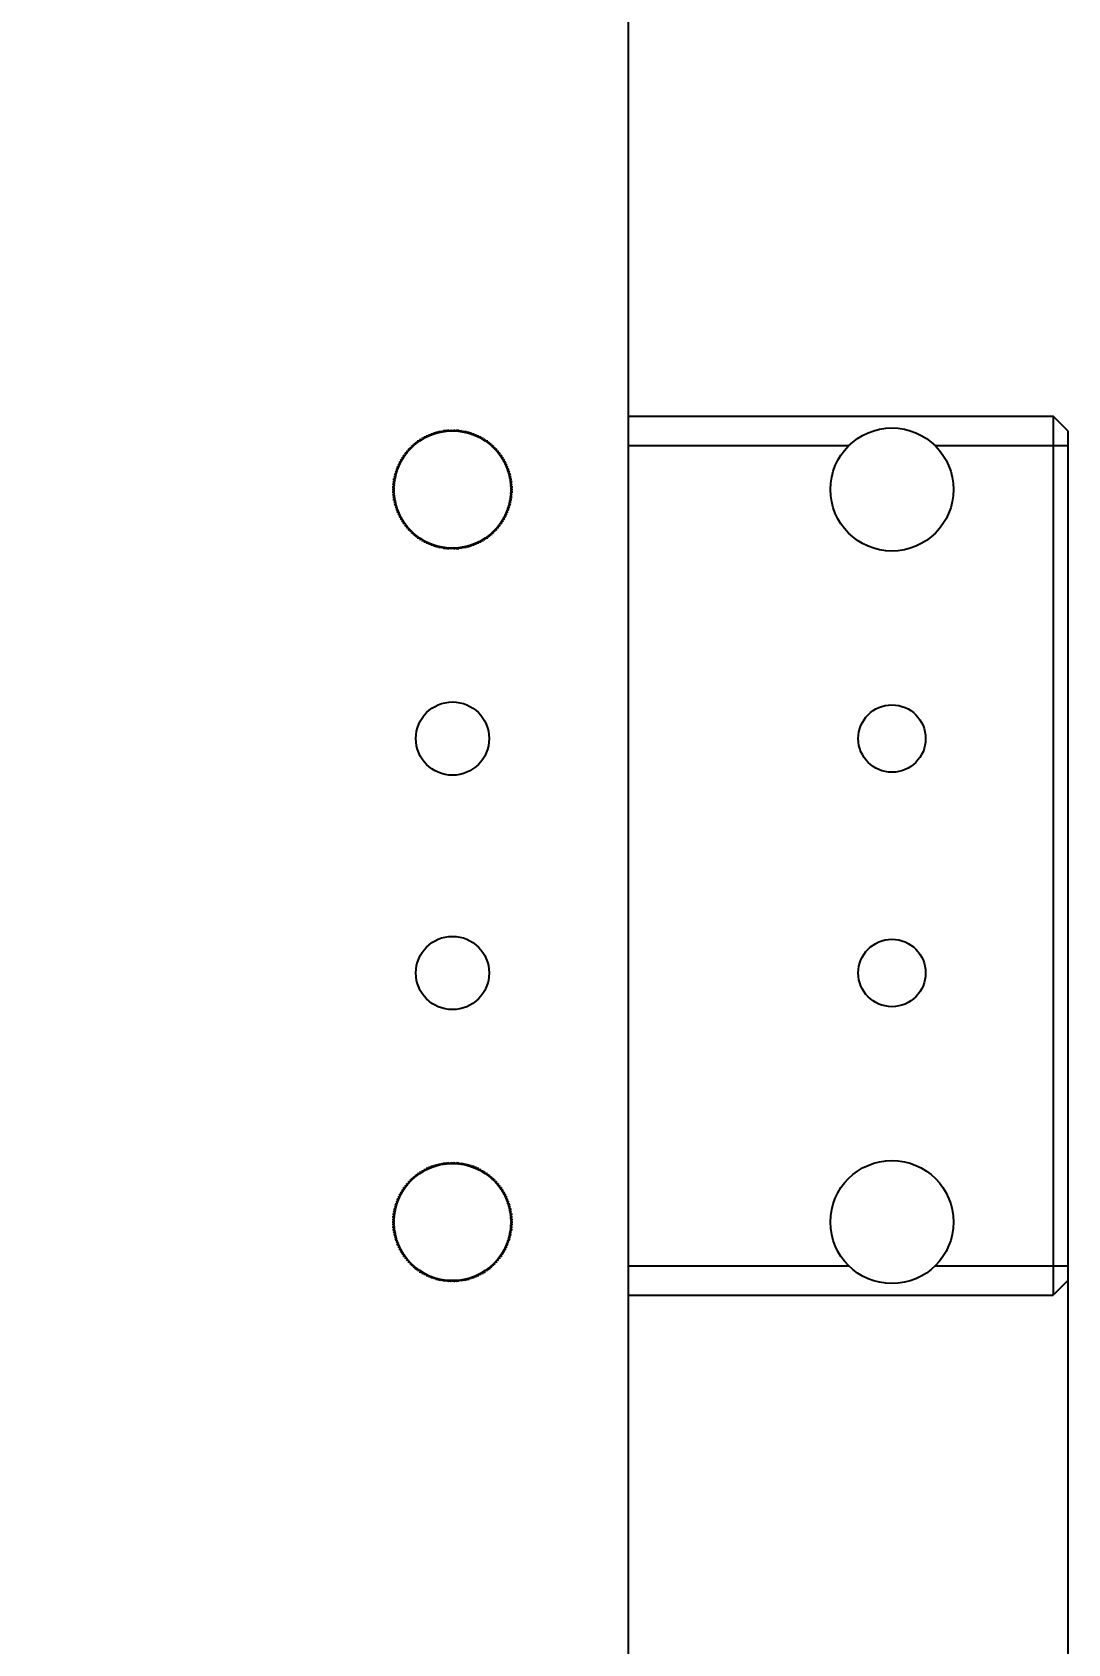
# Model space of a CAD drawing. Header units: millimetres. Extents: x 710 to 26878, y 589 to 5187.
# Drawn here: x 9315 to 9350.4, y 1841.9 to 1896.9 of the extents above; entities that cross this region are included whole.
import ezdxf

# ---------------------------------------------------------------- set-up
doc = ezdxf.new("R2010")
doc.units = ezdxf.units.MM
doc.layers.add('02___PRT_ALL_AXES', color=7, linetype='Continuous')
doc.styles.get("Standard").update_dxf_attribs({"font": 'arial.ttf'})
doc.dimstyles.new('DIMSTYLE_5-scale4', dxfattribs={"dimscale": 2, "dimtxt": 20, "dimasz": 20, "dimexe": 1, "dimexo": 0, "dimgap": 1.25, "dimtad": 1, "dimzin": 9, "dimdsep": 46, "dimtxsty": 'Standard', "dimcen": 0.09, "dimclre": 256, "dimclrt": 256, "dimadec": 1, "dimazin": 2, "dimtp": 0.15, "dimtm": 0.15, "dimtfac": 0.8, "dimtmove": 0, "dimatfit": 3, "dimfxl": 1, "dimtolj": 1, "dimarcsym": 0})

# ---------------------------------------------------------------- blocks, each defined once
blk = doc.blocks.new('*D70')
at = {"lineweight": -2, "transparency": 16777216}
for p, q in [((9350.371, 1854.309), (9350.371, 1770.443)), ((8738.371, 1788.809), (8738.371, 1770.443))]:
    blk.add_line(p, q, dxfattribs=at)
at = {"color": 0, "lineweight": -2, "transparency": 16777216}
blk.add_line((8778.371, 1772.443), (9310.371, 1772.443), dxfattribs=at)
at = {"color": 0, "transparency": 16777216}
for points in [[(8778.371, 1779.11), (8778.371, 1765.776), (8738.371, 1772.443)], [(9310.371, 1779.11), (9310.371, 1765.776), (9350.371, 1772.443)]]:
    blk.add_solid(points, dxfattribs=at)
at = {"layer": 'Defpoints', "color": 0, "transparency": 16777216}
for p in [(9350.371, 1854.309), (8738.371, 1788.809), (9350.371, 1772.443)]:
    blk.add_point(p, dxfattribs=at)
at = {"transparency": 16777216, "insert": (9044.371, 1800.837), "char_height": 40, "attachment_point": 5}
blk.add_mtext('\\A1;612 [2\'-0 1/8"]', dxfattribs=at)

msp = doc.modelspace()

# ---------------------------------------------------------------- linework, layer by layer
at = {"color": 7, "linetype": 'Continuous'}
for p, q in [((9335.3706, 2123.8091), (9335.3706, 1788.8091)), ((9335.3706, 1883.8091), (9349.8706, 1883.8091)), ((9350.3706, 1883.3091), (9349.8706, 1883.8091)), ((9349.8706, 1883.8091), (9349.8706, 1853.8091)), ((9328.5043, 1883.1671), (9328.5376, 1883.1274)), ((9328.5133, 1883.116), (9328.5043, 1883.1671)), ((9328.5861, 1883.2031), (9328.6177, 1883.162)), ((9328.5929, 1883.1517), (9328.5861, 1883.2031)), ((9328.6695, 1883.2355), (9328.6992, 1883.1931)), ((9328.674, 1883.1839), (9328.6695, 1883.2355)), ((9328.7542, 1883.2643), (9328.782, 1883.2206)), ((9328.7565, 1883.2125), (9328.7542, 1883.2643)), ((9328.8401, 1883.2893), (9328.866, 1883.2444)), ((9328.8401, 1883.2375), (9328.8401, 1883.2893)), ((9328.9247, 1883.2588), (9328.9269, 1883.3105)), ((9328.9269, 1883.3105), (9328.9509, 1883.2646)), ((9329.0102, 1883.2764), (9329.0147, 1883.328)), ((9329.0147, 1883.328), (9329.0366, 1883.281)), ((9329.0963, 1883.2902), (9329.1031, 1883.3416)), ((9329.1031, 1883.3416), (9329.1229, 1883.2937)), ((9329.183, 1883.3003), (9329.192, 1883.3513)), ((9329.192, 1883.3513), (9329.2097, 1883.3026)), ((9329.27, 1883.3066), (9329.2812, 1883.3572)), ((9329.2812, 1883.3572), (9329.2968, 1883.3078)), ((9329.3572, 1883.3091), (9329.3706, 1883.3591)), ((9329.3706, 1883.3591), (9329.3841, 1883.3091)), ((9329.4445, 1883.3078), (9329.4601, 1883.3572)), ((9329.4601, 1883.3572), (9329.4713, 1883.3066)), ((9329.5316, 1883.3026), (9329.5493, 1883.3513)), ((9329.5493, 1883.3513), (9329.5583, 1883.3003)), ((9329.6184, 1883.2937), (9329.6382, 1883.3416)), ((9329.6382, 1883.3416), (9329.645, 1883.2902)), ((9329.7047, 1883.281), (9329.7266, 1883.328)), ((9329.7266, 1883.328), (9329.7311, 1883.2764)), ((9329.7904, 1883.2646), (9329.8143, 1883.3105)), ((9329.8143, 1883.3105), (9329.8166, 1883.2588)), ((9329.8753, 1883.2444), (9329.9012, 1883.2893)), ((9329.9012, 1883.2893), (9329.9012, 1883.2375)), ((9329.9593, 1883.2206), (9329.9871, 1883.2643)), ((9329.9871, 1883.2643), (9329.9848, 1883.2125)), ((9330.0421, 1883.1931), (9330.0718, 1883.2355)), ((9330.0718, 1883.2355), (9330.0673, 1883.1839)), ((9330.1236, 1883.162), (9330.1551, 1883.2031)), ((9330.1551, 1883.2031), (9330.1484, 1883.1517)), ((9330.2037, 1883.1274), (9330.237, 1883.1671)), ((9330.237, 1883.1671), (9330.228, 1883.116)), ((9350.3706, 1883.3091), (9350.3706, 1854.3091)), ((9327.8003, 1882.6269), (9327.8472, 1882.605)), ((9327.83, 1882.5844), (9327.8003, 1882.6269)), ((9327.8592, 1882.6941), (9327.9052, 1882.6702)), ((9327.8871, 1882.6504), (9327.8592, 1882.6941)), ((9327.9211, 1882.7587), (9327.9659, 1882.7328)), ((9327.947, 1882.7138), (9327.9211, 1882.7587)), ((9327.9857, 1882.8206), (9328.0294, 1882.7927)), ((9328.0096, 1882.7746), (9327.9857, 1882.8206)), ((9328.0529, 1882.8795), (9328.0954, 1882.8498)), ((9328.0748, 1882.8326), (9328.0529, 1882.8795)), ((9328.1227, 1882.9355), (9328.1638, 1882.904)), ((9328.1425, 1882.8876), (9328.1227, 1882.9355)), ((9328.1948, 1882.9884), (9328.2345, 1882.9551)), ((9328.2125, 1882.9397), (9328.1948, 1882.9884)), ((9328.2692, 1883.0381), (9328.3074, 1883.0031)), ((9328.2848, 1882.9887), (9328.2692, 1883.0381)), ((9328.3456, 1883.0845), (9328.3823, 1883.0479)), ((9328.3591, 1883.0344), (9328.3456, 1883.0845)), ((9328.4241, 1883.1275), (9328.4591, 1883.0893)), ((9328.4353, 1883.0769), (9328.4241, 1883.1275)), ((9330.2822, 1883.0893), (9330.3172, 1883.1275)), ((9330.3172, 1883.1275), (9330.306, 1883.0769)), ((9330.359, 1883.0479), (9330.3956, 1883.0845)), ((9330.3956, 1883.0845), (9330.3822, 1883.0344)), ((9330.4339, 1883.0031), (9330.4721, 1883.0381)), ((9330.4721, 1883.0381), (9330.4565, 1882.9887)), ((9330.5068, 1882.9551), (9330.5465, 1882.9884)), ((9330.5465, 1882.9884), (9330.5288, 1882.9397)), ((9330.5775, 1882.904), (9330.6186, 1882.9355)), ((9330.6186, 1882.9355), (9330.5988, 1882.8876)), ((9330.6459, 1882.8498), (9330.6884, 1882.8795)), ((9330.6884, 1882.8795), (9330.6665, 1882.8326)), ((9330.7119, 1882.7927), (9330.7556, 1882.8206)), ((9330.7556, 1882.8206), (9330.7317, 1882.7746)), ((9330.7753, 1882.7328), (9330.8202, 1882.7587)), ((9330.8202, 1882.7587), (9330.7943, 1882.7138)), ((9330.8361, 1882.6702), (9330.8821, 1882.6941)), ((9330.8821, 1882.6941), (9330.8542, 1882.6504)), ((9330.8941, 1882.605), (9330.941, 1882.6269)), ((9330.941, 1882.6269), (9330.9113, 1882.5844)), ((9345.8403, 1882.8091), (9350.3706, 1882.8091)), ((9327.4767, 1882.0936), (9327.5281, 1882.0869)), ((9327.5178, 1882.0621), (9327.4767, 1882.0936)), ((9327.5127, 1882.1755), (9327.5637, 1882.1665)), ((9327.5524, 1882.1422), (9327.5127, 1882.1755)), ((9327.5523, 1882.2557), (9327.6029, 1882.2445)), ((9327.5905, 1882.2207), (9327.5523, 1882.2557)), ((9327.5953, 1882.3341), (9327.6453, 1882.3207)), ((9327.6319, 1882.2975), (9327.5953, 1882.3341)), ((9327.6417, 1882.4106), (9327.6911, 1882.395)), ((9327.6767, 1882.3724), (9327.6417, 1882.4106)), ((9327.6914, 1882.485), (9327.7401, 1882.4672)), ((9327.7247, 1882.4453), (9327.6914, 1882.485)), ((9327.7443, 1882.5571), (9327.7921, 1882.5373)), ((9327.7758, 1882.516), (9327.7443, 1882.5571)), ((9330.9492, 1882.5373), (9330.997, 1882.5571)), ((9330.997, 1882.5571), (9330.9655, 1882.516)), ((9331.0012, 1882.4672), (9331.0499, 1882.485)), ((9331.0499, 1882.485), (9331.0166, 1882.4453)), ((9331.0502, 1882.395), (9331.0996, 1882.4106)), ((9331.0996, 1882.4106), (9331.0646, 1882.3724)), ((9331.096, 1882.3207), (9331.146, 1882.3341)), ((9331.146, 1882.3341), (9331.1094, 1882.2975)), ((9331.1384, 1882.2445), (9331.189, 1882.2557)), ((9331.189, 1882.2557), (9331.1508, 1882.2207)), ((9331.1776, 1882.1665), (9331.2286, 1882.1755)), ((9331.2286, 1882.1755), (9331.1889, 1882.1422)), ((9331.2132, 1882.0869), (9331.2646, 1882.0936)), ((9331.2646, 1882.0936), (9331.2235, 1882.0621)), ((9327.3382, 1881.5767), (9327.3896, 1881.5835)), ((9327.3861, 1881.5569), (9327.3382, 1881.5767)), ((9327.3518, 1881.6651), (9327.4034, 1881.6696)), ((9327.3987, 1881.6432), (9327.3518, 1881.6651)), ((9327.3692, 1881.7528), (9327.421, 1881.7551)), ((9327.4152, 1881.7289), (9327.3692, 1881.7528)), ((9327.3905, 1881.8397), (9327.4423, 1881.8397)), ((9327.4354, 1881.8138), (9327.3905, 1881.8397)), ((9327.4155, 1881.9256), (9327.4673, 1881.9233)), ((9327.4592, 1881.8977), (9327.4155, 1881.9256)), ((9327.4443, 1882.0103), (9327.4959, 1882.0058)), ((9327.4867, 1881.9806), (9327.4443, 1882.0103)), ((9331.2454, 1882.0058), (9331.297, 1882.0103)), ((9331.297, 1882.0103), (9331.2546, 1881.9806)), ((9331.274, 1881.9233), (9331.3258, 1881.9256)), ((9331.3258, 1881.9256), (9331.2821, 1881.8977)), ((9331.299, 1881.8397), (9331.3508, 1881.8397)), ((9331.3508, 1881.8397), (9331.3059, 1881.8138)), ((9331.3203, 1881.7551), (9331.3721, 1881.7528)), ((9331.3721, 1881.7528), (9331.3261, 1881.7289)), ((9331.3379, 1881.6696), (9331.3895, 1881.6651)), ((9331.3895, 1881.6651), (9331.3425, 1881.6432)), ((9331.3517, 1881.5835), (9331.4031, 1881.5767)), ((9331.4031, 1881.5767), (9331.3552, 1881.5569)), ((9327.3206, 1881.3091), (9327.3707, 1881.3225)), ((9327.3707, 1881.2957), (9327.3206, 1881.3091)), ((9327.3226, 1881.3986), (9327.3732, 1881.4098)), ((9327.372, 1881.383), (9327.3226, 1881.3986)), ((9327.3226, 1881.2197), (9327.372, 1881.2353)), ((9327.3732, 1881.2085), (9327.3226, 1881.2197)), ((9327.3284, 1881.4878), (9327.3795, 1881.4968)), ((9327.3771, 1881.4701), (9327.3284, 1881.4878)), ((9327.3284, 1881.1305), (9327.3771, 1881.1482)), ((9327.3795, 1881.1215), (9327.3284, 1881.1305)), ((9327.3382, 1881.0416), (9327.3861, 1881.0614)), ((9327.3896, 1881.0348), (9327.3382, 1881.0416)), ((9327.3518, 1880.9532), (9327.3987, 1880.9751)), ((9327.4034, 1880.9486), (9327.3518, 1880.9532)), ((9331.3895, 1880.9532), (9331.3379, 1880.9486)), ((9331.3425, 1880.9751), (9331.3895, 1880.9532)), ((9331.4031, 1881.0416), (9331.3517, 1881.0348)), ((9331.3552, 1881.0614), (9331.4031, 1881.0416)), ((9331.3618, 1881.4968), (9331.4128, 1881.4878)), ((9331.4128, 1881.1305), (9331.3618, 1881.1215)), ((9331.4128, 1881.4878), (9331.3642, 1881.4701)), ((9331.3642, 1881.1482), (9331.4128, 1881.1305)), ((9331.3681, 1881.4098), (9331.4187, 1881.3986)), ((9331.4187, 1881.2197), (9331.3681, 1881.2085)), ((9331.4187, 1881.3986), (9331.3693, 1881.383)), ((9331.3693, 1881.2353), (9331.4187, 1881.2197)), ((9331.3706, 1881.3225), (9331.4206, 1881.3091)), ((9331.4206, 1881.3091), (9331.3706, 1881.2957)), ((9327.3692, 1880.8654), (9327.4152, 1880.8894)), ((9327.421, 1880.8632), (9327.3692, 1880.8654)), ((9327.3905, 1880.7786), (9327.4354, 1880.8045)), ((9327.4423, 1880.7786), (9327.3905, 1880.7786)), ((9327.4155, 1880.6927), (9327.4592, 1880.7205)), ((9327.4673, 1880.6949), (9327.4155, 1880.6927)), ((9327.4443, 1880.608), (9327.4867, 1880.6377)), ((9327.4959, 1880.6125), (9327.4443, 1880.608)), ((9327.4767, 1880.5246), (9327.5178, 1880.5562)), ((9327.5281, 1880.5314), (9327.4767, 1880.5246)), ((9327.5127, 1880.4428), (9327.5524, 1880.4761)), ((9327.5637, 1880.4518), (9327.5127, 1880.4428)), ((9327.5523, 1880.3626), (9327.5905, 1880.3976)), ((9331.1508, 1880.3976), (9331.189, 1880.3626)), ((9331.2286, 1880.4428), (9331.1776, 1880.4518)), ((9331.1889, 1880.4761), (9331.2286, 1880.4428)), ((9331.2646, 1880.5246), (9331.2132, 1880.5314)), ((9331.2235, 1880.5562), (9331.2646, 1880.5246)), ((9331.297, 1880.608), (9331.2454, 1880.6125)), ((9331.2546, 1880.6377), (9331.297, 1880.608)), ((9331.3258, 1880.6927), (9331.274, 1880.6949)), ((9331.2821, 1880.7205), (9331.3258, 1880.6927)), ((9331.3508, 1880.7786), (9331.299, 1880.7786)), ((9331.3059, 1880.8045), (9331.3508, 1880.7786)), ((9331.3721, 1880.8654), (9331.3203, 1880.8632)), ((9331.3261, 1880.8894), (9331.3721, 1880.8654)), ((9327.6029, 1880.3738), (9327.5523, 1880.3626)), ((9327.5953, 1880.2841), (9327.6319, 1880.3208)), ((9327.6453, 1880.2975), (9327.5953, 1880.2841)), ((9327.6417, 1880.2077), (9327.6767, 1880.2459)), ((9327.6911, 1880.2233), (9327.6417, 1880.2077)), ((9327.6914, 1880.1333), (9327.7247, 1880.173)), ((9327.7401, 1880.151), (9327.6914, 1880.1333)), ((9327.7443, 1880.0612), (9327.7758, 1880.1023)), ((9327.7921, 1880.081), (9327.7443, 1880.0612)), ((9327.8003, 1879.9914), (9327.83, 1880.0339)), ((9327.8472, 1880.0133), (9327.8003, 1879.9914)), ((9327.8592, 1879.9242), (9327.8871, 1879.9679)), ((9327.9052, 1879.9481), (9327.8592, 1879.9242)), ((9327.9211, 1879.8596), (9327.947, 1879.9044)), ((9327.9659, 1879.8855), (9327.9211, 1879.8596)), ((9330.8202, 1879.8596), (9330.7753, 1879.8855)), ((9330.7943, 1879.9044), (9330.8202, 1879.8596)), ((9330.8821, 1879.9242), (9330.8361, 1879.9481)), ((9330.8542, 1879.9679), (9330.8821, 1879.9242)), ((9330.941, 1879.9914), (9330.8941, 1880.0133)), ((9330.9113, 1880.0339), (9330.941, 1879.9914)), ((9330.997, 1880.0612), (9330.9492, 1880.081)), ((9330.9655, 1880.1023), (9330.997, 1880.0612)), ((9331.0499, 1880.1333), (9331.0012, 1880.151)), ((9331.0166, 1880.173), (9331.0499, 1880.1333)), ((9331.0996, 1880.2077), (9331.0502, 1880.2233)), ((9331.0646, 1880.2459), (9331.0996, 1880.2077)), ((9331.146, 1880.2841), (9331.096, 1880.2975)), ((9331.1094, 1880.3208), (9331.146, 1880.2841)), ((9331.189, 1880.3626), (9331.1384, 1880.3738)), ((9327.9857, 1879.7977), (9328.0096, 1879.8437)), ((9328.0294, 1879.8256), (9327.9857, 1879.7977)), ((9328.0529, 1879.7387), (9328.0748, 1879.7857)), ((9328.0954, 1879.7685), (9328.0529, 1879.7387)), ((9328.1227, 1879.6828), (9328.1425, 1879.7306)), ((9328.1638, 1879.7143), (9328.1227, 1879.6828)), ((9328.1948, 1879.6299), (9328.2125, 1879.6786)), ((9328.2345, 1879.6632), (9328.1948, 1879.6299)), ((9328.2692, 1879.5802), (9328.2848, 1879.6296)), ((9328.3074, 1879.6152), (9328.2692, 1879.5802)), ((9328.3456, 1879.5338), (9328.3591, 1879.5838)), ((9328.3823, 1879.5704), (9328.3456, 1879.5338)), ((9328.4241, 1879.4908), (9328.4353, 1879.5413)), ((9328.4591, 1879.529), (9328.4241, 1879.4908)), ((9328.5043, 1879.4512), (9328.5133, 1879.5022)), ((9328.5376, 1879.4909), (9328.5043, 1879.4512)), ((9328.5861, 1879.4152), (9328.5929, 1879.4665)), ((9328.6177, 1879.4563), (9328.5861, 1879.4152)), ((9328.6695, 1879.3828), (9328.674, 1879.4344)), ((9328.6992, 1879.4252), (9328.6695, 1879.3828)), ((9328.7542, 1879.354), (9328.7565, 1879.4058)), ((9328.782, 1879.3977), (9328.7542, 1879.354)), ((9328.8401, 1879.329), (9328.8401, 1879.3808)), ((9328.866, 1879.3739), (9328.8401, 1879.329)), ((9328.9269, 1879.3077), (9328.9247, 1879.3595)), ((9328.9509, 1879.3537), (9328.9269, 1879.3077)), ((9329.0147, 1879.2903), (9329.0102, 1879.3419)), ((9329.0366, 1879.3372), (9329.0147, 1879.2903)), ((9329.1031, 1879.2767), (9329.0963, 1879.328)), ((9329.1229, 1879.3245), (9329.1031, 1879.2767)), ((9329.192, 1879.2669), (9329.183, 1879.318)), ((9329.2097, 1879.3156), (9329.192, 1879.2669)), ((9329.2812, 1879.2611), (9329.27, 1879.3117)), ((9329.2968, 1879.3105), (9329.2812, 1879.2611)), ((9329.3706, 1879.2591), (9329.3572, 1879.3092)), ((9329.3841, 1879.3092), (9329.3706, 1879.2591)), ((9329.4601, 1879.2611), (9329.4445, 1879.3105)), ((9329.4713, 1879.3117), (9329.4601, 1879.2611)), ((9329.5493, 1879.2669), (9329.5316, 1879.3156)), ((9329.5583, 1879.318), (9329.5493, 1879.2669)), ((9329.6382, 1879.2767), (9329.6184, 1879.3245)), ((9329.645, 1879.328), (9329.6382, 1879.2767)), ((9329.7266, 1879.2903), (9329.7047, 1879.3372)), ((9329.7311, 1879.3419), (9329.7266, 1879.2903)), ((9329.8143, 1879.3077), (9329.7904, 1879.3537)), ((9329.8166, 1879.3595), (9329.8143, 1879.3077)), ((9329.9012, 1879.329), (9329.8753, 1879.3739)), ((9329.9012, 1879.3808), (9329.9012, 1879.329)), ((9329.9871, 1879.354), (9329.9593, 1879.3977)), ((9329.9848, 1879.4058), (9329.9871, 1879.354)), ((9330.0718, 1879.3828), (9330.0421, 1879.4252)), ((9330.0673, 1879.4344), (9330.0718, 1879.3828)), ((9330.1551, 1879.4152), (9330.1236, 1879.4563)), ((9330.1484, 1879.4665), (9330.1551, 1879.4152)), ((9330.237, 1879.4512), (9330.2037, 1879.4909)), ((9330.228, 1879.5022), (9330.237, 1879.4512)), ((9330.3172, 1879.4908), (9330.2822, 1879.529)), ((9330.306, 1879.5413), (9330.3172, 1879.4908)), ((9330.3956, 1879.5338), (9330.359, 1879.5704)), ((9330.3822, 1879.5838), (9330.3956, 1879.5338)), ((9330.4721, 1879.5802), (9330.4339, 1879.6152)), ((9330.4565, 1879.6296), (9330.4721, 1879.5802)), ((9330.5465, 1879.6299), (9330.5068, 1879.6632)), ((9330.5288, 1879.6786), (9330.5465, 1879.6299)), ((9330.6186, 1879.6828), (9330.5775, 1879.7143)), ((9330.5988, 1879.7306), (9330.6186, 1879.6828)), ((9330.6884, 1879.7387), (9330.6459, 1879.7685)), ((9330.6665, 1879.7857), (9330.6884, 1879.7387)), ((9330.7556, 1879.7977), (9330.7119, 1879.8256)), ((9330.7317, 1879.8437), (9330.7556, 1879.7977)), ((9328.0529, 1857.8795), (9328.0954, 1857.8498)), ((9328.0748, 1857.8326), (9328.0529, 1857.8795)), ((9328.1227, 1857.9355), (9328.1638, 1857.904)), ((9328.1425, 1857.8876), (9328.1227, 1857.9355)), ((9328.1948, 1857.9884), (9328.2345, 1857.9551)), ((9328.2125, 1857.9397), (9328.1948, 1857.9884)), ((9328.2692, 1858.0381), (9328.3074, 1858.0031)), ((9328.2848, 1857.9887), (9328.2692, 1858.0381)), ((9328.3456, 1858.0845), (9328.3823, 1858.0479)), ((9328.3591, 1858.0344), (9328.3456, 1858.0845)), ((9328.4241, 1858.1275), (9328.4591, 1858.0893)), ((9328.4353, 1858.0769), (9328.4241, 1858.1275)), ((9328.5043, 1858.1671), (9328.5376, 1858.1274)), ((9328.5133, 1858.116), (9328.5043, 1858.1671)), ((9328.5861, 1858.2031), (9328.6177, 1858.162)), ((9328.5929, 1858.1517), (9328.5861, 1858.2031)), ((9328.6695, 1858.2355), (9328.6992, 1858.1931)), ((9328.674, 1858.1839), (9328.6695, 1858.2355)), ((9328.7542, 1858.2643), (9328.782, 1858.2206)), ((9328.7565, 1858.2125), (9328.7542, 1858.2643)), ((9328.8401, 1858.2893), (9328.866, 1858.2444)), ((9328.8401, 1858.2375), (9328.8401, 1858.2893)), ((9328.9247, 1858.2588), (9328.9269, 1858.3105)), ((9328.9269, 1858.3105), (9328.9509, 1858.2646)), ((9329.0102, 1858.2764), (9329.0147, 1858.328)), ((9329.0147, 1858.328), (9329.0366, 1858.281)), ((9329.0963, 1858.2902), (9329.1031, 1858.3416)), ((9329.1031, 1858.3416), (9329.1229, 1858.2937)), ((9329.183, 1858.3003), (9329.192, 1858.3513)), ((9329.192, 1858.3513), (9329.2097, 1858.3026)), ((9329.27, 1858.3066), (9329.2812, 1858.3572)), ((9329.2812, 1858.3572), (9329.2968, 1858.3078)), ((9329.3572, 1858.3091), (9329.3706, 1858.3591)), ((9329.3706, 1858.3591), (9329.3841, 1858.3091)), ((9329.4445, 1858.3078), (9329.4601, 1858.3572)), ((9329.4601, 1858.3572), (9329.4713, 1858.3066)), ((9329.5316, 1858.3026), (9329.5493, 1858.3513)), ((9329.5493, 1858.3513), (9329.5583, 1858.3003)), ((9329.6184, 1858.2937), (9329.6382, 1858.3416)), ((9329.6382, 1858.3416), (9329.645, 1858.2902)), ((9329.7047, 1858.281), (9329.7266, 1858.328)), ((9329.7266, 1858.328), (9329.7311, 1858.2764)), ((9329.7904, 1858.2646), (9329.8143, 1858.3105)), ((9329.8143, 1858.3105), (9329.8166, 1858.2588)), ((9329.8753, 1858.2444), (9329.9012, 1858.2893)), ((9329.9012, 1858.2893), (9329.9012, 1858.2375)), ((9329.9593, 1858.2206), (9329.9871, 1858.2643)), ((9329.9871, 1858.2643), (9329.9848, 1858.2125)), ((9330.0421, 1858.1931), (9330.0718, 1858.2355)), ((9330.0718, 1858.2355), (9330.0673, 1858.1839)), ((9330.1236, 1858.162), (9330.1551, 1858.2031)), ((9330.1551, 1858.2031), (9330.1484, 1858.1517)), ((9330.2037, 1858.1274), (9330.237, 1858.1671)), ((9330.237, 1858.1671), (9330.228, 1858.116)), ((9330.2822, 1858.0893), (9330.3172, 1858.1275)), ((9330.3172, 1858.1275), (9330.306, 1858.0769)), ((9330.359, 1858.0479), (9330.3956, 1858.0845)), ((9330.3956, 1858.0845), (9330.3822, 1858.0344)), ((9330.4339, 1858.0031), (9330.4721, 1858.0381)), ((9330.4721, 1858.0381), (9330.4565, 1857.9887)), ((9330.5068, 1857.9551), (9330.5465, 1857.9884)), ((9330.5465, 1857.9884), (9330.5288, 1857.9397)), ((9330.5775, 1857.904), (9330.6186, 1857.9355)), ((9330.6186, 1857.9355), (9330.5988, 1857.8876)), ((9330.6459, 1857.8498), (9330.6884, 1857.8795)), ((9330.6884, 1857.8795), (9330.6665, 1857.8326)), ((9327.5953, 1857.3341), (9327.6453, 1857.3207)), ((9327.6319, 1857.2975), (9327.5953, 1857.3341)), ((9327.6417, 1857.4106), (9327.6911, 1857.395)), ((9327.6767, 1857.3724), (9327.6417, 1857.4106)), ((9327.6914, 1857.485), (9327.7401, 1857.4672)), ((9327.7247, 1857.4453), (9327.6914, 1857.485)), ((9327.7443, 1857.5571), (9327.7921, 1857.5373)), ((9327.7758, 1857.516), (9327.7443, 1857.5571)), ((9327.8003, 1857.6269), (9327.8472, 1857.605)), ((9327.83, 1857.5844), (9327.8003, 1857.6269)), ((9327.8592, 1857.6941), (9327.9052, 1857.6702)), ((9327.8871, 1857.6504), (9327.8592, 1857.6941)), ((9327.9211, 1857.7587), (9327.9659, 1857.7328)), ((9327.947, 1857.7138), (9327.9211, 1857.7587)), ((9327.9857, 1857.8206), (9328.0294, 1857.7927)), ((9328.0096, 1857.7746), (9327.9857, 1857.8206)), ((9330.7119, 1857.7927), (9330.7556, 1857.8206)), ((9330.7556, 1857.8206), (9330.7317, 1857.7746)), ((9330.7753, 1857.7328), (9330.8202, 1857.7587)), ((9330.8202, 1857.7587), (9330.7943, 1857.7138)), ((9330.8361, 1857.6702), (9330.8821, 1857.6941)), ((9330.8821, 1857.6941), (9330.8542, 1857.6504)), ((9330.8941, 1857.605), (9330.941, 1857.6269)), ((9330.941, 1857.6269), (9330.9113, 1857.5844)), ((9330.9492, 1857.5373), (9330.997, 1857.5571)), ((9330.997, 1857.5571), (9330.9655, 1857.516)), ((9331.0012, 1857.4672), (9331.0499, 1857.485)), ((9331.0499, 1857.485), (9331.0166, 1857.4453)), ((9331.0502, 1857.395), (9331.0996, 1857.4106)), ((9331.0996, 1857.4106), (9331.0646, 1857.3724)), ((9331.096, 1857.3207), (9331.146, 1857.3341)), ((9331.146, 1857.3341), (9331.1094, 1857.2975)), ((9327.3692, 1856.7528), (9327.421, 1856.7551)), ((9327.4152, 1856.7289), (9327.3692, 1856.7528)), ((9327.3905, 1856.8397), (9327.4423, 1856.8397)), ((9327.4354, 1856.8138), (9327.3905, 1856.8397)), ((9327.4155, 1856.9256), (9327.4673, 1856.9233)), ((9327.4592, 1856.8977), (9327.4155, 1856.9256)), ((9327.4443, 1857.0103), (9327.4959, 1857.0058)), ((9327.4867, 1856.9806), (9327.4443, 1857.0103)), ((9327.4767, 1857.0936), (9327.5281, 1857.0869)), ((9327.5178, 1857.0621), (9327.4767, 1857.0936)), ((9327.5127, 1857.1755), (9327.5637, 1857.1665)), ((9327.5524, 1857.1422), (9327.5127, 1857.1755)), ((9327.5523, 1857.2557), (9327.6029, 1857.2445)), ((9327.5905, 1857.2207), (9327.5523, 1857.2557)), ((9331.1384, 1857.2445), (9331.189, 1857.2557)), ((9331.189, 1857.2557), (9331.1508, 1857.2207)), ((9331.1776, 1857.1665), (9331.2286, 1857.1755)), ((9331.2286, 1857.1755), (9331.1889, 1857.1422)), ((9331.2132, 1857.0869), (9331.2646, 1857.0936)), ((9331.2646, 1857.0936), (9331.2235, 1857.0621)), ((9331.2454, 1857.0058), (9331.297, 1857.0103)), ((9331.297, 1857.0103), (9331.2546, 1856.9806)), ((9331.274, 1856.9233), (9331.3258, 1856.9256)), ((9331.3258, 1856.9256), (9331.2821, 1856.8977)), ((9331.299, 1856.8397), (9331.3508, 1856.8397)), ((9331.3508, 1856.8397), (9331.3059, 1856.8138)), ((9331.3203, 1856.7551), (9331.3721, 1856.7528)), ((9331.3721, 1856.7528), (9331.3261, 1856.7289)), ((9327.3206, 1856.3091), (9327.3707, 1856.3225)), ((9327.3707, 1856.2957), (9327.3206, 1856.3091)), ((9327.3226, 1856.3986), (9327.3732, 1856.4098)), ((9327.372, 1856.383), (9327.3226, 1856.3986)), ((9327.3226, 1856.2197), (9327.372, 1856.2353)), ((9327.3732, 1856.2085), (9327.3226, 1856.2197)), ((9327.3284, 1856.4878), (9327.3795, 1856.4968)), ((9327.3771, 1856.4701), (9327.3284, 1856.4878)), ((9327.3382, 1856.5767), (9327.3896, 1856.5835)), ((9327.3861, 1856.5569), (9327.3382, 1856.5767)), ((9327.3518, 1856.6651), (9327.4034, 1856.6696)), ((9327.3987, 1856.6432), (9327.3518, 1856.6651)), ((9331.3379, 1856.6696), (9331.3895, 1856.6651)), ((9331.3895, 1856.6651), (9331.3425, 1856.6432)), ((9331.3517, 1856.5835), (9331.4031, 1856.5767)), ((9331.4031, 1856.5767), (9331.3552, 1856.5569)), ((9331.3618, 1856.4968), (9331.4128, 1856.4878)), ((9331.4128, 1856.4878), (9331.3642, 1856.4701)), ((9331.3681, 1856.4098), (9331.4187, 1856.3986)), ((9331.4187, 1856.2197), (9331.3681, 1856.2085)), ((9331.4187, 1856.3986), (9331.3693, 1856.383)), ((9331.3693, 1856.2353), (9331.4187, 1856.2197)), ((9331.3706, 1856.3225), (9331.4206, 1856.3091)), ((9331.4206, 1856.3091), (9331.3706, 1856.2957)), ((9327.3284, 1856.1305), (9327.3771, 1856.1482)), ((9327.3795, 1856.1215), (9327.3284, 1856.1305)), ((9327.3382, 1856.0416), (9327.3861, 1856.0614)), ((9327.3896, 1856.0348), (9327.3382, 1856.0416)), ((9327.3518, 1855.9532), (9327.3987, 1855.9751)), ((9327.4034, 1855.9486), (9327.3518, 1855.9532)), ((9327.3692, 1855.8654), (9327.4152, 1855.8894)), ((9327.421, 1855.8632), (9327.3692, 1855.8654)), ((9327.3905, 1855.7786), (9327.4354, 1855.8045)), ((9327.4423, 1855.7786), (9327.3905, 1855.7786)), ((9327.4155, 1855.6927), (9327.4592, 1855.7205)), ((9327.4673, 1855.6949), (9327.4155, 1855.6927)), ((9331.3258, 1855.6927), (9331.274, 1855.6949)), ((9331.2821, 1855.7205), (9331.3258, 1855.6927)), ((9331.3508, 1855.7786), (9331.299, 1855.7786)), ((9331.3059, 1855.8045), (9331.3508, 1855.7786)), ((9331.3721, 1855.8654), (9331.3203, 1855.8632)), ((9331.3261, 1855.8894), (9331.3721, 1855.8654)), ((9331.3895, 1855.9532), (9331.3379, 1855.9486)), ((9331.3425, 1855.9751), (9331.3895, 1855.9532)), ((9331.4031, 1856.0416), (9331.3517, 1856.0348)), ((9331.3552, 1856.0614), (9331.4031, 1856.0416)), ((9331.4128, 1856.1305), (9331.3618, 1856.1215)), ((9331.3642, 1856.1482), (9331.4128, 1856.1305)), ((9327.4443, 1855.608), (9327.4867, 1855.6377)), ((9327.4959, 1855.6125), (9327.4443, 1855.608)), ((9327.4767, 1855.5246), (9327.5178, 1855.5562)), ((9327.5281, 1855.5314), (9327.4767, 1855.5246)), ((9327.5127, 1855.4428), (9327.5524, 1855.4761)), ((9327.5637, 1855.4518), (9327.5127, 1855.4428)), ((9327.5523, 1855.3626), (9327.5905, 1855.3976)), ((9327.6029, 1855.3738), (9327.5523, 1855.3626)), ((9327.5953, 1855.2841), (9327.6319, 1855.3208)), ((9327.6453, 1855.2975), (9327.5953, 1855.2841)), ((9327.6417, 1855.2077), (9327.6767, 1855.2459)), ((9327.6911, 1855.2233), (9327.6417, 1855.2077)), ((9327.6914, 1855.1333), (9327.7247, 1855.173)), ((9327.7401, 1855.151), (9327.6914, 1855.1333)), ((9327.7443, 1855.0612), (9327.7758, 1855.1023)), ((9330.9655, 1855.1023), (9330.997, 1855.0612)), ((9331.0499, 1855.1333), (9331.0012, 1855.151)), ((9331.0166, 1855.173), (9331.0499, 1855.1333)), ((9331.0996, 1855.2077), (9331.0502, 1855.2233)), ((9331.0646, 1855.2459), (9331.0996, 1855.2077)), ((9331.146, 1855.2841), (9331.096, 1855.2975)), ((9331.1094, 1855.3208), (9331.146, 1855.2841)), ((9331.189, 1855.3626), (9331.1384, 1855.3738)), ((9331.1508, 1855.3976), (9331.189, 1855.3626)), ((9331.2286, 1855.4428), (9331.1776, 1855.4518)), ((9331.1889, 1855.4761), (9331.2286, 1855.4428)), ((9331.2646, 1855.5246), (9331.2132, 1855.5314)), ((9331.2235, 1855.5562), (9331.2646, 1855.5246)), ((9331.297, 1855.608), (9331.2454, 1855.6125)), ((9331.2546, 1855.6377), (9331.297, 1855.608)), ((9327.7921, 1855.081), (9327.7443, 1855.0612)), ((9327.8003, 1854.9914), (9327.83, 1855.0339)), ((9327.8472, 1855.0133), (9327.8003, 1854.9914)), ((9327.8592, 1854.9242), (9327.8871, 1854.9679)), ((9327.9052, 1854.9481), (9327.8592, 1854.9242)), ((9327.9211, 1854.8596), (9327.947, 1854.9044)), ((9327.9659, 1854.8855), (9327.9211, 1854.8596)), ((9327.9857, 1854.7977), (9328.0096, 1854.8437)), ((9328.0294, 1854.8256), (9327.9857, 1854.7977)), ((9328.0529, 1854.7387), (9328.0748, 1854.7857)), ((9328.0954, 1854.7685), (9328.0529, 1854.7387)), ((9328.1227, 1854.6828), (9328.1425, 1854.7306)), ((9328.1638, 1854.7143), (9328.1227, 1854.6828)), ((9328.1948, 1854.6299), (9328.2125, 1854.6786)), ((9328.2345, 1854.6632), (9328.1948, 1854.6299)), ((9328.2692, 1854.5802), (9328.2848, 1854.6296)), ((9328.3074, 1854.6152), (9328.2692, 1854.5802)), ((9328.3456, 1854.5338), (9328.3591, 1854.5838)), ((9328.3823, 1854.5704), (9328.3456, 1854.5338)), ((9330.3956, 1854.5338), (9330.359, 1854.5704)), ((9330.3822, 1854.5838), (9330.3956, 1854.5338)), ((9330.4721, 1854.5802), (9330.4339, 1854.6152)), ((9330.4565, 1854.6296), (9330.4721, 1854.5802)), ((9330.5465, 1854.6299), (9330.5068, 1854.6632)), ((9330.5288, 1854.6786), (9330.5465, 1854.6299)), ((9330.6186, 1854.6828), (9330.5775, 1854.7143)), ((9330.5988, 1854.7306), (9330.6186, 1854.6828)), ((9330.6884, 1854.7387), (9330.6459, 1854.7685)), ((9330.6665, 1854.7857), (9330.6884, 1854.7387)), ((9330.7556, 1854.7977), (9330.7119, 1854.8256)), ((9330.7317, 1854.8437), (9330.7556, 1854.7977)), ((9330.8202, 1854.8596), (9330.7753, 1854.8855)), ((9330.7943, 1854.9044), (9330.8202, 1854.8596)), ((9330.8821, 1854.9242), (9330.8361, 1854.9481)), ((9330.8542, 1854.9679), (9330.8821, 1854.9242)), ((9330.941, 1854.9914), (9330.8941, 1855.0133)), ((9330.9113, 1855.0339), (9330.941, 1854.9914)), ((9330.997, 1855.0612), (9330.9492, 1855.081)), ((9345.8403, 1854.8091), (9350.3706, 1854.8091)), ((9328.4241, 1854.4908), (9328.4353, 1854.5413)), ((9328.4591, 1854.529), (9328.4241, 1854.4908)), ((9328.5043, 1854.4512), (9328.5133, 1854.5022)), ((9328.5376, 1854.4909), (9328.5043, 1854.4512)), ((9328.5861, 1854.4152), (9328.5929, 1854.4665)), ((9328.6177, 1854.4563), (9328.5861, 1854.4152)), ((9328.6695, 1854.3828), (9328.674, 1854.4344)), ((9328.6992, 1854.4252), (9328.6695, 1854.3828)), ((9328.7542, 1854.354), (9328.7565, 1854.4058)), ((9328.782, 1854.3977), (9328.7542, 1854.354)), ((9328.8401, 1854.329), (9328.8401, 1854.3808)), ((9328.866, 1854.3739), (9328.8401, 1854.329)), ((9328.9269, 1854.3077), (9328.9247, 1854.3595)), ((9328.9509, 1854.3537), (9328.9269, 1854.3077)), ((9329.0147, 1854.2903), (9329.0102, 1854.3419)), ((9329.0366, 1854.3372), (9329.0147, 1854.2903)), ((9329.1031, 1854.2767), (9329.0963, 1854.328)), ((9329.1229, 1854.3245), (9329.1031, 1854.2767)), ((9329.192, 1854.2669), (9329.183, 1854.318)), ((9329.2097, 1854.3156), (9329.192, 1854.2669)), ((9329.2812, 1854.2611), (9329.27, 1854.3117)), ((9329.2968, 1854.3105), (9329.2812, 1854.2611)), ((9329.3706, 1854.2591), (9329.3572, 1854.3092)), ((9329.3841, 1854.3092), (9329.3706, 1854.2591)), ((9329.4601, 1854.2611), (9329.4445, 1854.3105)), ((9329.4713, 1854.3117), (9329.4601, 1854.2611)), ((9329.5493, 1854.2669), (9329.5316, 1854.3156)), ((9329.5583, 1854.318), (9329.5493, 1854.2669)), ((9329.6382, 1854.2767), (9329.6184, 1854.3245)), ((9329.645, 1854.328), (9329.6382, 1854.2767)), ((9329.7266, 1854.2903), (9329.7047, 1854.3372)), ((9329.7311, 1854.3419), (9329.7266, 1854.2903)), ((9329.8143, 1854.3077), (9329.7904, 1854.3537)), ((9329.8166, 1854.3595), (9329.8143, 1854.3077)), ((9329.9012, 1854.329), (9329.8753, 1854.3739)), ((9329.9012, 1854.3808), (9329.9012, 1854.329)), ((9329.9871, 1854.354), (9329.9593, 1854.3977)), ((9329.9848, 1854.4058), (9329.9871, 1854.354)), ((9330.0718, 1854.3828), (9330.0421, 1854.4252)), ((9330.0673, 1854.4344), (9330.0718, 1854.3828)), ((9330.1551, 1854.4152), (9330.1236, 1854.4563)), ((9330.1484, 1854.4665), (9330.1551, 1854.4152)), ((9330.237, 1854.4512), (9330.2037, 1854.4909)), ((9330.228, 1854.5022), (9330.237, 1854.4512)), ((9330.3172, 1854.4908), (9330.2822, 1854.529)), ((9330.306, 1854.5413), (9330.3172, 1854.4908)), ((9350.3706, 1854.3091), (9349.8706, 1853.8091)), ((9335.3706, 1853.8091), (9349.8706, 1853.8091))]:
    msp.add_line(p, q, dxfattribs=at)
for centre, start, end in [((9329.3706, 1881.3091), 112.88416, 114.61584), ((9329.3706, 1881.3091), 110.38416, 112.11584), ((9329.3706, 1881.3091), 107.88416, 109.61584), ((9329.3706, 1881.3091), 105.38416, 107.11584), ((9329.3706, 1881.3091), 102.88416, 104.61584), ((9329.3706, 1881.3091), 100.38416, 102.11584), ((9329.3706, 1881.3091), 97.88416, 99.61584), ((9329.3706, 1881.3091), 95.38416, 97.11584), ((9329.3706, 1881.3091), 92.88416, 94.61584), ((9329.3706, 1881.3091), 90.38416, 92.11584), ((9329.3706, 1881.3091), 87.88416, 89.61584), ((9329.3706, 1881.3091), 85.38416, 87.11584), ((9329.3706, 1881.3091), 82.88416, 84.61584), ((9329.3706, 1881.3091), 80.38416, 82.11584), ((9329.3706, 1881.3091), 77.88416, 79.61584), ((9329.3706, 1881.3091), 75.38416, 77.11584), ((9329.3706, 1881.3091), 72.88416, 74.61584), ((9329.3706, 1881.3091), 70.38416, 72.11584), ((9329.3706, 1881.3091), 67.88416, 69.61584), ((9329.3706, 1881.3091), 65.38416, 67.11584), ((9329.3706, 1881.3091), 137.88416, 139.61584), ((9329.3706, 1881.3091), 135.38416, 137.11584), ((9329.3706, 1881.3091), 132.88416, 134.61584), ((9329.3706, 1881.3091), 130.38416, 132.11584), ((9329.3706, 1881.3091), 127.88416, 129.61584), ((9329.3706, 1881.3091), 125.38416, 127.11584), ((9329.3706, 1881.3091), 122.88416, 124.61584), ((9329.3706, 1881.3091), 120.38416, 122.11584), ((9329.3706, 1881.3091), 117.88416, 119.61584), ((9329.3706, 1881.3091), 115.38416, 117.11584), ((9329.3706, 1881.3091), 62.88416, 64.61584), ((9329.3706, 1881.3091), 60.38416, 62.11584), ((9329.3706, 1881.3091), 57.88416, 59.61584), ((9329.3706, 1881.3091), 55.38416, 57.11584), ((9329.3706, 1881.3091), 52.88416, 54.61584), ((9329.3706, 1881.3091), 50.38416, 52.11584), ((9329.3706, 1881.3091), 47.88416, 49.61584), ((9329.3706, 1881.3091), 45.38416, 47.11584), ((9329.3706, 1881.3091), 42.88416, 44.61584), ((9329.3706, 1881.3091), 40.38416, 42.11584), ((9329.3706, 1881.3091), 157.88416, 159.61584), ((9329.3706, 1881.3091), 155.38416, 157.11584), ((9329.3706, 1881.3091), 152.88416, 154.61584), ((9329.3706, 1881.3091), 150.38416, 152.11584), ((9329.3706, 1881.3091), 147.88416, 149.61584), ((9329.3706, 1881.3091), 145.38416, 147.11584), ((9329.3706, 1881.3091), 142.88416, 144.61584), ((9329.3706, 1881.3091), 140.38416, 142.11584), ((9329.3706, 1881.3091), 37.88416, 39.61584), ((9329.3706, 1881.3091), 35.38416, 37.11584), ((9329.3706, 1881.3091), 32.88416, 34.61584), ((9329.3706, 1881.3091), 30.38416, 32.11584), ((9329.3706, 1881.3091), 27.88416, 29.61584), ((9329.3706, 1881.3091), 25.38416, 27.11584), ((9329.3706, 1881.3091), 22.88416, 24.61584), ((9329.3706, 1881.3091), 20.38416, 22.11584), ((9329.3706, 1881.3091), 172.88416, 174.61584), ((9329.3706, 1881.3091), 170.38416, 172.11584), ((9329.3706, 1881.3091), 167.88416, 169.61584), ((9329.3706, 1881.3091), 165.38416, 167.11584), ((9329.3706, 1881.3091), 162.88416, 164.61584), ((9329.3706, 1881.3091), 160.38416, 162.11584), ((9329.3706, 1881.3091), 17.88416, 19.61584), ((9329.3706, 1881.3091), 15.38416, 17.11584), ((9329.3706, 1881.3091), 12.88416, 14.61584), ((9329.3706, 1881.3091), 10.38416, 12.11584), ((9329.3706, 1881.3091), 7.88416, 9.61584), ((9329.3706, 1881.3091), 5.38416, 7.11584), ((9329.3706, 1881.3091), 177.88416, 179.61584), ((9329.3706, 1881.3091), 180.38416, 182.11584), ((9329.3706, 1881.3091), 175.38416, 177.11584), ((9329.3706, 1881.3091), 182.88416, 184.61584), ((9329.3706, 1881.3091), 185.38416, 187.11584), ((9329.3706, 1881.3091), 187.88416, 189.61584), ((9329.3706, 1881.3091), 190.38416, 192.11584), ((9329.3706, 1881.3091), 347.88416, 349.61584), ((9329.3706, 1881.3091), 350.38416, 352.11584), ((9329.3706, 1881.3091), 352.88416, 354.61584), ((9329.3706, 1881.3091), 2.88416, 4.61584), ((9329.3706, 1881.3091), 355.38416, 357.11584), ((9329.3706, 1881.3091), 0.38416, 2.11584), ((9329.3706, 1881.3091), 357.88416, 359.61584), ((9329.3706, 1881.3091), 192.88416, 194.61584), ((9329.3706, 1881.3091), 195.38416, 197.11584), ((9329.3706, 1881.3091), 197.88416, 199.61584), ((9329.3706, 1881.3091), 200.38416, 202.11584), ((9329.3706, 1881.3091), 202.88416, 204.61584), ((9329.3706, 1881.3091), 205.38416, 207.11584), ((9329.3706, 1881.3091), 332.88416, 334.61584), ((9329.3706, 1881.3091), 335.38416, 337.11584), ((9329.3706, 1881.3091), 337.88416, 339.61584), ((9329.3706, 1881.3091), 340.38416, 342.11584), ((9329.3706, 1881.3091), 342.88416, 344.61584), ((9329.3706, 1881.3091), 345.38416, 347.11584), ((9329.3706, 1881.3091), 207.88416, 209.61584), ((9329.3706, 1881.3091), 210.38416, 212.11584), ((9329.3706, 1881.3091), 212.88416, 214.61584), ((9329.3706, 1881.3091), 215.38416, 217.11584), ((9329.3706, 1881.3091), 217.88416, 219.61584), ((9329.3706, 1881.3091), 220.38416, 222.11584), ((9329.3706, 1881.3091), 222.88416, 224.61584), ((9329.3706, 1881.3091), 225.38416, 227.11584), ((9329.3706, 1881.3091), 312.88416, 314.61584), ((9329.3706, 1881.3091), 315.38416, 317.11584), ((9329.3706, 1881.3091), 317.88416, 319.61584), ((9329.3706, 1881.3091), 320.38416, 322.11584), ((9329.3706, 1881.3091), 322.88416, 324.61584), ((9329.3706, 1881.3091), 325.38416, 327.11584), ((9329.3706, 1881.3091), 327.88416, 329.61584), ((9329.3706, 1881.3091), 330.38416, 332.11584), ((9329.3706, 1881.3091), 227.88416, 229.61584), ((9329.3706, 1881.3091), 230.38416, 232.11584), ((9329.3706, 1881.3091), 232.88416, 234.61584), ((9329.3706, 1881.3091), 235.38416, 237.11584), ((9329.3706, 1881.3091), 237.88416, 239.61584), ((9329.3706, 1881.3091), 240.38416, 242.11584), ((9329.3706, 1881.3091), 242.88416, 244.61584), ((9329.3706, 1881.3091), 245.38416, 247.11584), ((9329.3706, 1881.3091), 247.88416, 249.61584), ((9329.3706, 1881.3091), 250.38416, 252.11584), ((9329.3706, 1881.3091), 252.88416, 254.61584), ((9329.3706, 1881.3091), 255.38416, 257.11584), ((9329.3706, 1881.3091), 257.88416, 259.61584), ((9329.3706, 1881.3091), 260.38416, 262.11584), ((9329.3706, 1881.3091), 262.88416, 264.61584), ((9329.3706, 1881.3091), 265.38416, 267.11584), ((9329.3706, 1881.3091), 267.88416, 269.61584), ((9329.3706, 1881.3091), 270.38416, 272.11584), ((9329.3706, 1881.3091), 272.88416, 274.61584), ((9329.3706, 1881.3091), 275.38416, 277.11584), ((9329.3706, 1881.3091), 277.88416, 279.61584), ((9329.3706, 1881.3091), 280.38416, 282.11584), ((9329.3706, 1881.3091), 282.88416, 284.61584), ((9329.3706, 1881.3091), 285.38416, 287.11584), ((9329.3706, 1881.3091), 287.88416, 289.61584), ((9329.3706, 1881.3091), 290.38416, 292.11584), ((9329.3706, 1881.3091), 292.88416, 294.61584), ((9329.3706, 1881.3091), 295.38416, 297.11584), ((9329.3706, 1881.3091), 297.88416, 299.61584), ((9329.3706, 1881.3091), 300.38416, 302.11584), ((9329.3706, 1881.3091), 302.88416, 304.61584), ((9329.3706, 1881.3091), 305.38416, 307.11584), ((9329.3706, 1881.3091), 307.88416, 309.61584), ((9329.3706, 1881.3091), 310.38416, 312.11584), ((9329.3706, 1856.3091), 127.88416, 129.61584), ((9329.3706, 1856.3091), 125.38416, 127.11584), ((9329.3706, 1856.3091), 122.88416, 124.61584), ((9329.3706, 1856.3091), 120.38416, 122.11584), ((9329.3706, 1856.3091), 117.88416, 119.61584), ((9329.3706, 1856.3091), 115.38416, 117.11584), ((9329.3706, 1856.3091), 112.88416, 114.61584), ((9329.3706, 1856.3091), 110.38416, 112.11584), ((9329.3706, 1856.3091), 107.88416, 109.61584), ((9329.3706, 1856.3091), 105.38416, 107.11584), ((9329.3706, 1856.3091), 102.88416, 104.61584), ((9329.3706, 1856.3091), 100.38416, 102.11584), ((9329.3706, 1856.3091), 97.88416, 99.61584), ((9329.3706, 1856.3091), 95.38416, 97.11584), ((9329.3706, 1856.3091), 92.88416, 94.61584), ((9329.3706, 1856.3091), 90.38416, 92.11584), ((9329.3706, 1856.3091), 87.88416, 89.61584), ((9329.3706, 1856.3091), 85.38416, 87.11584), ((9329.3706, 1856.3091), 82.88416, 84.61584), ((9329.3706, 1856.3091), 80.38416, 82.11584), ((9329.3706, 1856.3091), 77.88416, 79.61584), ((9329.3706, 1856.3091), 75.38416, 77.11584), ((9329.3706, 1856.3091), 72.88416, 74.61584), ((9329.3706, 1856.3091), 70.38416, 72.11584), ((9329.3706, 1856.3091), 67.88416, 69.61584), ((9329.3706, 1856.3091), 65.38416, 67.11584), ((9329.3706, 1856.3091), 62.88416, 64.61584), ((9329.3706, 1856.3091), 60.38416, 62.11584), ((9329.3706, 1856.3091), 57.88416, 59.61584), ((9329.3706, 1856.3091), 55.38416, 57.11584), ((9329.3706, 1856.3091), 52.88416, 54.61584), ((9329.3706, 1856.3091), 50.38416, 52.11584), ((9329.3706, 1856.3091), 147.88416, 149.61584), ((9329.3706, 1856.3091), 145.38416, 147.11584), ((9329.3706, 1856.3091), 142.88416, 144.61584), ((9329.3706, 1856.3091), 140.38416, 142.11584), ((9329.3706, 1856.3091), 137.88416, 139.61584), ((9329.3706, 1856.3091), 135.38416, 137.11584), ((9329.3706, 1856.3091), 132.88416, 134.61584), ((9329.3706, 1856.3091), 130.38416, 132.11584), ((9329.3706, 1856.3091), 47.88416, 49.61584), ((9329.3706, 1856.3091), 45.38416, 47.11584), ((9329.3706, 1856.3091), 42.88416, 44.61584), ((9329.3706, 1856.3091), 40.38416, 42.11584), ((9329.3706, 1856.3091), 37.88416, 39.61584), ((9329.3706, 1856.3091), 35.38416, 37.11584), ((9329.3706, 1856.3091), 32.88416, 34.61584), ((9329.3706, 1856.3091), 30.38416, 32.11584), ((9329.3706, 1856.3091), 165.38416, 167.11584), ((9329.3706, 1856.3091), 162.88416, 164.61584), ((9329.3706, 1856.3091), 160.38416, 162.11584), ((9329.3706, 1856.3091), 157.88416, 159.61584), ((9329.3706, 1856.3091), 155.38416, 157.11584), ((9329.3706, 1856.3091), 152.88416, 154.61584), ((9329.3706, 1856.3091), 150.38416, 152.11584), ((9329.3706, 1856.3091), 27.88416, 29.61584), ((9329.3706, 1856.3091), 25.38416, 27.11584), ((9329.3706, 1856.3091), 22.88416, 24.61584), ((9329.3706, 1856.3091), 20.38416, 22.11584), ((9329.3706, 1856.3091), 17.88416, 19.61584), ((9329.3706, 1856.3091), 15.38416, 17.11584), ((9329.3706, 1856.3091), 12.88416, 14.61584), ((9329.3706, 1856.3091), 177.88416, 179.61584), ((9329.3706, 1856.3091), 180.38416, 182.11584), ((9329.3706, 1856.3091), 175.38416, 177.11584), ((9329.3706, 1856.3091), 182.88416, 184.61584), ((9329.3706, 1856.3091), 172.88416, 174.61584), ((9329.3706, 1856.3091), 170.38416, 172.11584), ((9329.3706, 1856.3091), 167.88416, 169.61584), ((9329.3706, 1856.3091), 10.38416, 12.11584), ((9329.3706, 1856.3091), 7.88416, 9.61584), ((9329.3706, 1856.3091), 5.38416, 7.11584), ((9329.3706, 1856.3091), 2.88416, 4.61584), ((9329.3706, 1856.3091), 355.38416, 357.11584), ((9329.3706, 1856.3091), 0.38416, 2.11584), ((9329.3706, 1856.3091), 357.88416, 359.61584), ((9329.3706, 1856.3091), 185.38416, 187.11584), ((9329.3706, 1856.3091), 187.88416, 189.61584), ((9329.3706, 1856.3091), 190.38416, 192.11584), ((9329.3706, 1856.3091), 192.88416, 194.61584), ((9329.3706, 1856.3091), 195.38416, 197.11584), ((9329.3706, 1856.3091), 197.88416, 199.61584), ((9329.3706, 1856.3091), 340.38416, 342.11584), ((9329.3706, 1856.3091), 342.88416, 344.61584), ((9329.3706, 1856.3091), 345.38416, 347.11584), ((9329.3706, 1856.3091), 347.88416, 349.61584), ((9329.3706, 1856.3091), 350.38416, 352.11584), ((9329.3706, 1856.3091), 352.88416, 354.61584), ((9329.3706, 1856.3091), 200.38416, 202.11584), ((9329.3706, 1856.3091), 202.88416, 204.61584), ((9329.3706, 1856.3091), 205.38416, 207.11584), ((9329.3706, 1856.3091), 207.88416, 209.61584), ((9329.3706, 1856.3091), 210.38416, 212.11584), ((9329.3706, 1856.3091), 212.88416, 214.61584), ((9329.3706, 1856.3091), 215.38416, 217.11584), ((9329.3706, 1856.3091), 322.88416, 324.61584), ((9329.3706, 1856.3091), 325.38416, 327.11584), ((9329.3706, 1856.3091), 327.88416, 329.61584), ((9329.3706, 1856.3091), 330.38416, 332.11584), ((9329.3706, 1856.3091), 332.88416, 334.61584), ((9329.3706, 1856.3091), 335.38416, 337.11584), ((9329.3706, 1856.3091), 337.88416, 339.61584), ((9329.3706, 1856.3091), 217.88416, 219.61584), ((9329.3706, 1856.3091), 220.38416, 222.11584), ((9329.3706, 1856.3091), 222.88416, 224.61584), ((9329.3706, 1856.3091), 225.38416, 227.11584), ((9329.3706, 1856.3091), 227.88416, 229.61584), ((9329.3706, 1856.3091), 230.38416, 232.11584), ((9329.3706, 1856.3091), 232.88416, 234.61584), ((9329.3706, 1856.3091), 235.38416, 237.11584), ((9329.3706, 1856.3091), 237.88416, 239.61584), ((9329.3706, 1856.3091), 240.38416, 242.11584), ((9329.3706, 1856.3091), 297.88416, 299.61584), ((9329.3706, 1856.3091), 300.38416, 302.11584), ((9329.3706, 1856.3091), 302.88416, 304.61584), ((9329.3706, 1856.3091), 305.38416, 307.11584), ((9329.3706, 1856.3091), 307.88416, 309.61584), ((9329.3706, 1856.3091), 310.38416, 312.11584), ((9329.3706, 1856.3091), 312.88416, 314.61584), ((9329.3706, 1856.3091), 315.38416, 317.11584), ((9329.3706, 1856.3091), 317.88416, 319.61584), ((9329.3706, 1856.3091), 320.38416, 322.11584), ((9329.3706, 1856.3091), 242.88416, 244.61584), ((9329.3706, 1856.3091), 245.38416, 247.11584), ((9329.3706, 1856.3091), 247.88416, 249.61584), ((9329.3706, 1856.3091), 250.38416, 252.11584), ((9329.3706, 1856.3091), 252.88416, 254.61584), ((9329.3706, 1856.3091), 255.38416, 257.11584), ((9329.3706, 1856.3091), 257.88416, 259.61584), ((9329.3706, 1856.3091), 260.38416, 262.11584), ((9329.3706, 1856.3091), 262.88416, 264.61584), ((9329.3706, 1856.3091), 265.38416, 267.11584), ((9329.3706, 1856.3091), 267.88416, 269.61584), ((9329.3706, 1856.3091), 270.38416, 272.11584), ((9329.3706, 1856.3091), 272.88416, 274.61584), ((9329.3706, 1856.3091), 275.38416, 277.11584), ((9329.3706, 1856.3091), 277.88416, 279.61584), ((9329.3706, 1856.3091), 280.38416, 282.11584), ((9329.3706, 1856.3091), 282.88416, 284.61584), ((9329.3706, 1856.3091), 285.38416, 287.11584), ((9329.3706, 1856.3091), 287.88416, 289.61584), ((9329.3706, 1856.3091), 290.38416, 292.11584), ((9329.3706, 1856.3091), 292.88416, 294.61584), ((9329.3706, 1856.3091), 295.38416, 297.11584)]:
    msp.add_arc(centre, 2, start, end, dxfattribs=at)
at = {"layer": '02___PRT_ALL_AXES', "color": 7, "linetype": 'Continuous'}
for p, q in [((9335.3706, 1882.8091), (9342.901, 1882.8091)), ((9335.3706, 1854.8091), (9342.901, 1854.8091))]:
    msp.add_line(p, q, dxfattribs=at)
for centre, radius in [((9329.3706, 1881.3091), 2), ((9344.3706, 1881.3091), 2.1), ((9329.3706, 1872.8091), 1.25), ((9344.3706, 1872.8091), 1.15), ((9329.3706, 1864.8091), 1.25), ((9344.3706, 1864.8091), 1.15), ((9344.3706, 1856.3091), 2.1), ((9329.3706, 1856.3091), 2)]:
    msp.add_circle(centre, radius, dxfattribs=at)

# ---------------------------------------------------------------- dimensions: what is measured, and where the dimension line sits
dim = msp.add_linear_dim(base=(9350.3706, 1772.443), p1=(8738.3706, 1788.8091), p2=(9350.3706, 1854.3091), dimstyle='DIMSTYLE_5-scale4', override={"dimarcsym": 1})
dim.commit()
dim.dimension.update_dxf_attribs({"geometry": '*D70', "text_midpoint": (9044.3706, 1800.8366)})

doc.saveas('drawing.dxf')
